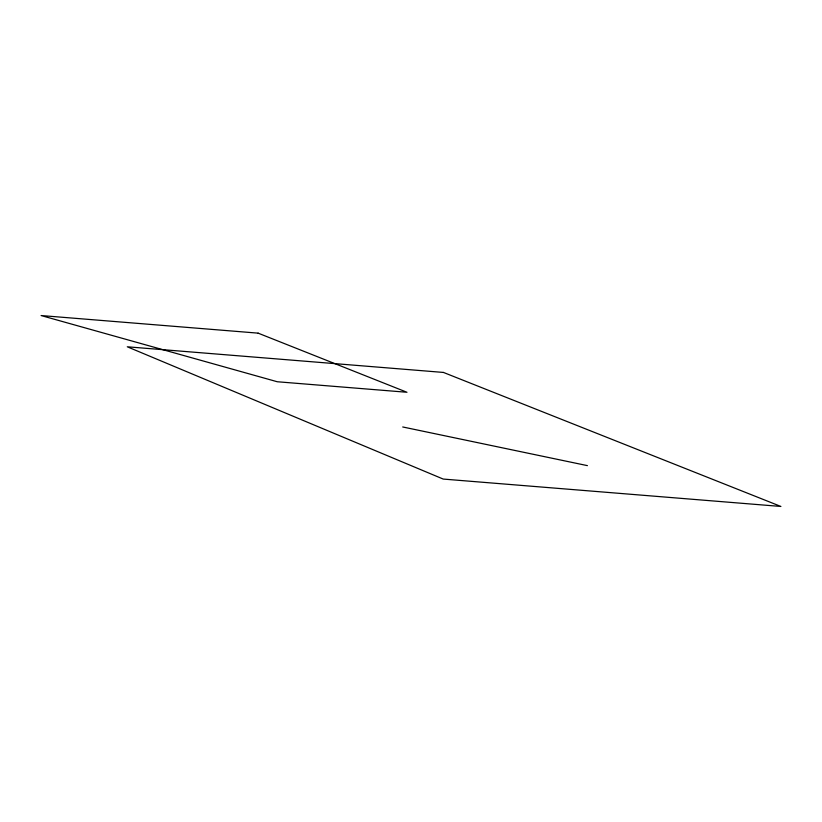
<?xml version="1.0" encoding="UTF-8"?>
<svg xmlns="http://www.w3.org/2000/svg" width="822" height="822" viewBox="0 0 822 822"><rect width="100%" height="100%" fill="white"/><g stroke="black" fill="none" stroke-linecap="round" stroke-linejoin="round"><path stroke-width="1.23" d="M402.718 426.967L587.411 465.632M258.118 333.146L41.1 315.545L277.261 381.747L406.972 392.269L258.118 333.146M443.459 372.438L127.287 346.792L443.202 479.062L780.9 506.455L443.459 372.438"/></g></svg>
